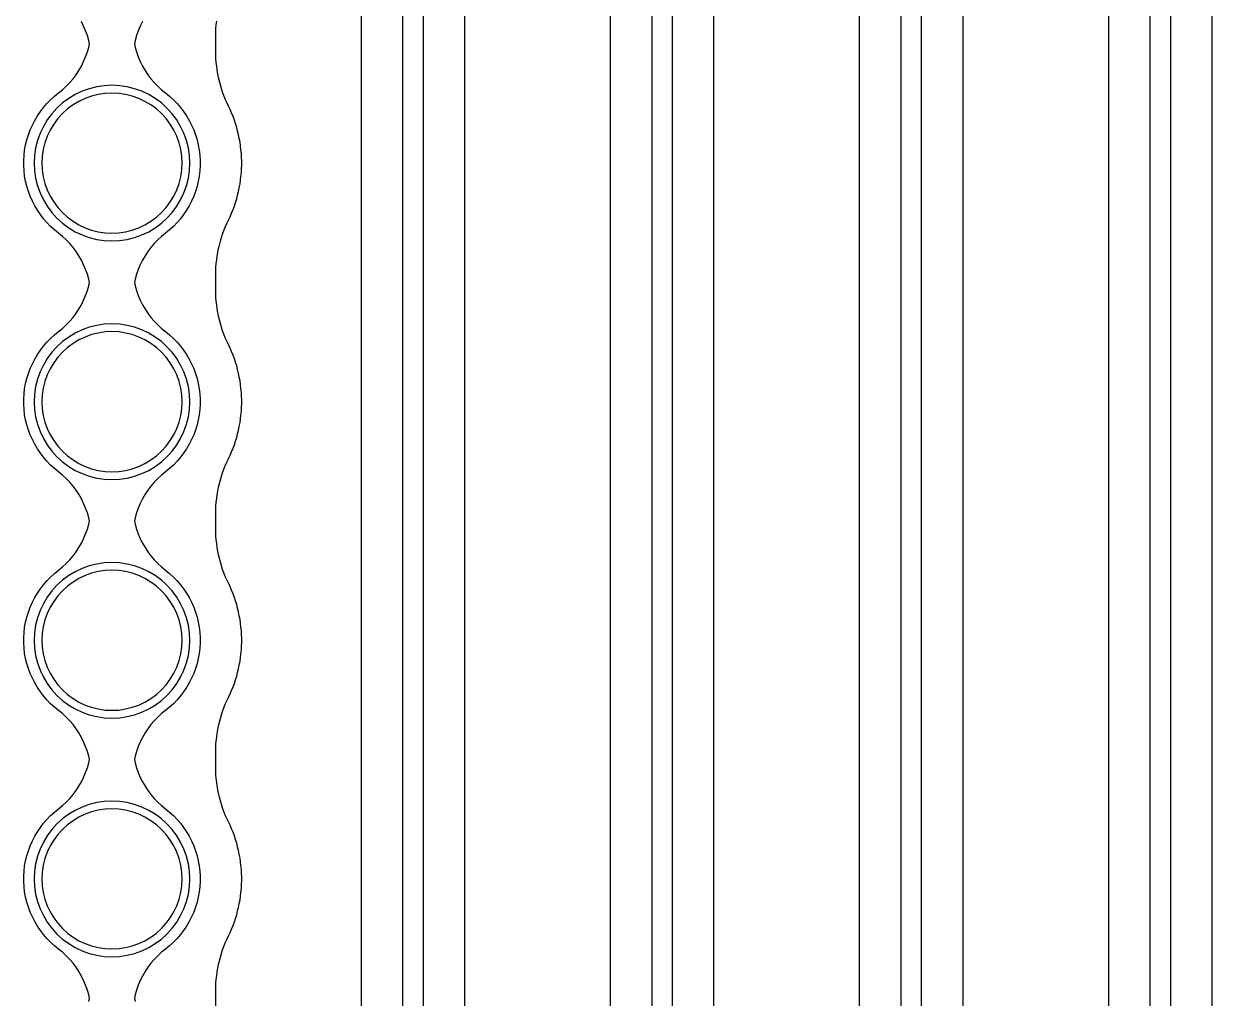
# Model space of a CAD drawing. Header units: metres. Extents: x -1805 to 1655, y -683 to 39617.
# Drawn here: x -8.5 to 106, y 4477 to 4570.9 of the extents above; entities that cross this region are included whole.
import ezdxf

# ---------------------------------------------------------------- set-up
doc = ezdxf.new("R2010")
doc.units = ezdxf.units.M
for name, color, linetype in [('Etching', 5, 'CONTINUOUS'), ('Metal', 4, 'CONTINUOUS'), ('pad_etching', 1, 'CONTINUOUS'), ('PEDOT_SIROF', 6, 'CONTINUOUS')]:
    doc.layers.add(name, color=color, linetype=linetype)

msp = doc.modelspace()

# ---------------------------------------------------------------- linework, layer by layer
at = {"layer": 'Etching'}
for points in [[(24, 9134.24), (24, -45.85)], [(34, -45.85), (34, 9134.24)], [(48, 9134.24), (48, 81.13)], [(58, 81.13), (58, 9134.24)], [(72, 9134.24), (72, 208.12)], [(82, 208.12), (82, 9134.24)], [(96, 9134.24), (96, 335.1)], [(106, 335.1), (106, 9134.24)], [(10, 4476.29), (10, 4477.73), (10.01, 4478.09), (10.02, 4478.45), (10.05, 4478.82), (10.09, 4479.18), (10.14, 4479.54), (10.2, 4479.9), (10.27, 4480.26), (10.35, 4480.61), (10.45, 4480.97), (10.55, 4481.32), (10.66, 4481.66), (10.79, 4482), (10.92, 4482.34), (11.07, 4482.68), (11.22, 4483.01), (11.38, 4483.34), (11.53, 4483.68), (11.67, 4484.02), (11.79, 4484.36), (11.91, 4484.71), (12.02, 4485.06), (12.11, 4485.42), (12.2, 4485.77), (12.27, 4486.13), (12.34, 4486.5), (12.39, 4486.86), (12.43, 4487.22), (12.47, 4487.59), (12.49, 4487.96), (12.5, 4488.32), (12.5, 4488.69), (12.49, 4489.06), (12.47, 4489.43), (12.43, 4489.79), (12.39, 4490.16), (12.34, 4490.52), (12.27, 4490.88), (12.2, 4491.24), (12.11, 4491.6), (12.02, 4491.95), (11.91, 4492.31), (11.79, 4492.65), (11.67, 4493), (11.53, 4493.34), (11.38, 4493.68), (11.22, 4494.01), (11.07, 4494.34), (10.92, 4494.67), (10.79, 4495.01), (10.66, 4495.35), (10.55, 4495.7), (10.45, 4496.05), (10.35, 4496.4), (10.27, 4496.76), (10.2, 4497.11), (10.14, 4497.47), (10.09, 4497.84), (10.05, 4498.2), (10.02, 4498.56), (10.01, 4498.93), (10, 4499.29), (10, 4500.73), (10.01, 4501.09), (10.02, 4501.45), (10.05, 4501.82), (10.09, 4502.18), (10.14, 4502.54), (10.2, 4502.9), (10.27, 4503.26), (10.35, 4503.61), (10.45, 4503.97), (10.55, 4504.32), (10.66, 4504.66), (10.79, 4505), (10.92, 4505.34), (11.07, 4505.68), (11.22, 4506.01), (11.38, 4506.34), (11.53, 4506.68), (11.67, 4507.02), (11.79, 4507.36), (11.91, 4507.71), (12.02, 4508.06), (12.11, 4508.42), (12.2, 4508.77), (12.27, 4509.13), (12.34, 4509.5), (12.39, 4509.86), (12.43, 4510.22), (12.47, 4510.59), (12.49, 4510.96), (12.5, 4511.32), (12.5, 4511.69), (12.49, 4512.06), (12.47, 4512.43), (12.43, 4512.79), (12.39, 4513.16), (12.34, 4513.52), (12.27, 4513.88), (12.2, 4514.24), (12.11, 4514.6), (12.02, 4514.95), (11.91, 4515.31), (11.79, 4515.65), (11.67, 4516), (11.53, 4516.34), (11.38, 4516.68), (11.22, 4517.01), (11.07, 4517.34), (10.92, 4517.67), (10.79, 4518.01), (10.66, 4518.35), (10.55, 4518.7), (10.45, 4519.05), (10.35, 4519.4), (10.27, 4519.76), (10.2, 4520.11), (10.14, 4520.47), (10.09, 4520.84), (10.05, 4521.2), (10.02, 4521.56), (10.01, 4521.93), (10, 4522.29), (10, 4523.73), (10.01, 4524.09), (10.02, 4524.45), (10.05, 4524.82), (10.09, 4525.18), (10.14, 4525.54), (10.2, 4525.9), (10.27, 4526.26), (10.35, 4526.61), (10.45, 4526.97), (10.55, 4527.32), (10.66, 4527.66), (10.79, 4528), (10.92, 4528.34), (11.07, 4528.68), (11.22, 4529.01), (11.38, 4529.34), (11.53, 4529.68), (11.67, 4530.02), (11.79, 4530.36), (11.91, 4530.71), (12.02, 4531.06), (12.11, 4531.42), (12.2, 4531.77), (12.27, 4532.13), (12.34, 4532.5), (12.39, 4532.86), (12.43, 4533.22), (12.47, 4533.59), (12.49, 4533.96), (12.5, 4534.32), (12.5, 4534.69), (12.49, 4535.06), (12.47, 4535.43), (12.43, 4535.79), (12.39, 4536.16), (12.34, 4536.52), (12.27, 4536.88), (12.2, 4537.24), (12.11, 4537.6), (12.02, 4537.95), (11.91, 4538.31), (11.79, 4538.65), (11.67, 4539), (11.53, 4539.34), (11.38, 4539.68), (11.22, 4540.01), (11.07, 4540.34), (10.92, 4540.67), (10.79, 4541.01), (10.66, 4541.35), (10.55, 4541.7), (10.45, 4542.05), (10.35, 4542.4), (10.27, 4542.76), (10.2, 4543.11), (10.14, 4543.47), (10.09, 4543.84), (10.05, 4544.2), (10.02, 4544.56), (10.01, 4544.93), (10, 4545.29), (10, 4546.73), (10.01, 4547.09), (10.02, 4547.45), (10.05, 4547.82), (10.09, 4548.18), (10.14, 4548.54), (10.2, 4548.9), (10.27, 4549.26), (10.35, 4549.61), (10.45, 4549.97), (10.55, 4550.32), (10.66, 4550.66), (10.79, 4551), (10.92, 4551.34), (11.07, 4551.68), (11.22, 4552.01), (11.38, 4552.34), (11.53, 4552.68), (11.67, 4553.02), (11.79, 4553.36), (11.91, 4553.71), (12.02, 4554.06), (12.11, 4554.42), (12.2, 4554.77), (12.27, 4555.13), (12.34, 4555.5), (12.39, 4555.86), (12.43, 4556.22), (12.47, 4556.59), (12.49, 4556.96), (12.5, 4557.32), (12.5, 4557.69), (12.49, 4558.06), (12.47, 4558.43), (12.43, 4558.79), (12.39, 4559.16), (12.34, 4559.52), (12.27, 4559.88), (12.2, 4560.24), (12.11, 4560.6), (12.02, 4560.95), (11.91, 4561.31), (11.79, 4561.65), (11.67, 4562), (11.53, 4562.34), (11.38, 4562.68), (11.22, 4563.01), (11.07, 4563.34), (10.92, 4563.67), (10.79, 4564.01), (10.66, 4564.35), (10.55, 4564.7), (10.45, 4565.05), (10.35, 4565.4), (10.27, 4565.76), (10.2, 4566.11), (10.14, 4566.47), (10.09, 4566.84), (10.05, 4567.2), (10.02, 4567.56), (10.01, 4567.93), (10, 4568.29), (10, 4569.73), (10.01, 4570.09), (10.02, 4570.45), (10.05, 4570.82), (10.09, 4571.18)]]:
    msp.add_lwpolyline(points, dxfattribs=at)
at = {"layer": 'Metal'}
for points in [[(30, -49.66), (30, 9436.51), (28, 9436.51), (28, 9436.51), (28, -49.66)], [(54, 77.32), (54, 9436.51), (52, 9436.51), (52, 9436.51), (52, 77.32)], [(78, 204.31), (78, 9436.51), (76, 9436.51), (76, 9436.51), (76, 204.31)], [(102, 331.29), (102, 9436.51), (100, 9436.51), (100, 9436.51), (100, 331.29)], [(-2.24, 4476.69), (-2.17, 4477.01), (-2.24, 4477.33), (-2.37, 4477.8), (-2.54, 4478.26), (-2.73, 4478.71), (-2.94, 4479.15), (-3.19, 4479.58), (-3.46, 4479.99), (-3.75, 4480.38), (-4.07, 4480.75), (-4.41, 4481.11), (-4.77, 4481.44), (-5.15, 4481.75), (-5.54, 4482.06), (-5.92, 4482.4), (-6.27, 4482.77), (-6.6, 4483.15), (-6.9, 4483.55), (-7.18, 4483.97), (-7.44, 4484.4), (-7.67, 4484.85), (-7.88, 4485.31), (-8.05, 4485.78), (-8.2, 4486.27), (-8.32, 4486.76), (-8.41, 4487.25), (-8.47, 4487.75), (-8.5, 4488.26), (-8.5, 4488.76), (-8.47, 4489.26), (-8.41, 4489.76), (-8.32, 4490.26), (-8.2, 4490.75), (-8.05, 4491.23), (-7.88, 4491.71), (-7.67, 4492.17), (-7.44, 4492.62), (-7.18, 4493.05), (-6.9, 4493.47), (-6.6, 4493.87), (-6.27, 4494.25), (-5.92, 4494.61), (-5.54, 4494.95), (-5.15, 4495.27), (-4.77, 4495.58), (-4.41, 4495.91), (-4.07, 4496.26), (-3.75, 4496.64), (-3.46, 4497.03), (-3.19, 4497.44), (-2.94, 4497.86), (-2.73, 4498.3), (-2.54, 4498.76), (-2.37, 4499.22), (-2.24, 4499.69), (-2.17, 4500.01), (-2.24, 4500.33), (-2.37, 4500.8), (-2.54, 4501.26), (-2.73, 4501.71), (-2.94, 4502.15), (-3.19, 4502.58), (-3.46, 4502.99), (-3.75, 4503.38), (-4.07, 4503.75), (-4.41, 4504.11), (-4.77, 4504.44), (-5.15, 4504.75), (-5.54, 4505.06), (-5.92, 4505.4), (-6.27, 4505.77), (-6.6, 4506.15), (-6.9, 4506.55), (-7.18, 4506.97), (-7.44, 4507.4), (-7.67, 4507.85), (-7.88, 4508.31), (-8.05, 4508.78), (-8.2, 4509.27), (-8.32, 4509.76), (-8.41, 4510.25), (-8.47, 4510.75), (-8.5, 4511.26), (-8.5, 4511.76), (-8.47, 4512.26), (-8.41, 4512.76), (-8.32, 4513.26), (-8.2, 4513.75), (-8.05, 4514.23), (-7.88, 4514.71), (-7.67, 4515.17), (-7.44, 4515.62), (-7.18, 4516.05), (-6.9, 4516.47), (-6.6, 4516.87), (-6.27, 4517.25), (-5.92, 4517.61), (-5.54, 4517.95), (-5.15, 4518.27), (-4.77, 4518.58), (-4.41, 4518.91), (-4.07, 4519.26), (-3.75, 4519.64), (-3.46, 4520.03), (-3.19, 4520.44), (-2.94, 4520.86), (-2.73, 4521.3), (-2.54, 4521.76), (-2.37, 4522.22), (-2.24, 4522.69), (-2.17, 4523.01), (-2.24, 4523.33), (-2.37, 4523.8), (-2.54, 4524.26), (-2.73, 4524.71), (-2.94, 4525.15), (-3.19, 4525.58), (-3.46, 4525.99), (-3.75, 4526.38), (-4.07, 4526.75), (-4.41, 4527.11), (-4.77, 4527.44), (-5.15, 4527.75), (-5.54, 4528.06), (-5.92, 4528.4), (-6.27, 4528.77), (-6.6, 4529.15), (-6.9, 4529.55), (-7.18, 4529.97), (-7.44, 4530.4), (-7.67, 4530.85), (-7.88, 4531.31), (-8.05, 4531.78), (-8.2, 4532.27), (-8.32, 4532.76), (-8.41, 4533.25), (-8.47, 4533.75), (-8.5, 4534.26), (-8.5, 4534.76), (-8.47, 4535.26), (-8.41, 4535.76), (-8.32, 4536.26), (-8.2, 4536.75), (-8.05, 4537.23), (-7.88, 4537.71), (-7.67, 4538.17), (-7.44, 4538.62), (-7.18, 4539.05), (-6.9, 4539.47), (-6.6, 4539.87), (-6.27, 4540.25), (-5.92, 4540.61), (-5.54, 4540.95), (-5.15, 4541.27), (-4.77, 4541.58), (-4.41, 4541.91), (-4.07, 4542.26), (-3.75, 4542.64), (-3.46, 4543.03), (-3.19, 4543.44), (-2.94, 4543.86), (-2.73, 4544.3), (-2.54, 4544.76), (-2.37, 4545.22), (-2.24, 4545.69), (-2.17, 4546.01), (-2.24, 4546.33), (-2.37, 4546.8), (-2.54, 4547.26), (-2.73, 4547.71), (-2.94, 4548.15), (-3.19, 4548.58), (-3.46, 4548.99), (-3.75, 4549.38), (-4.07, 4549.75), (-4.41, 4550.11), (-4.77, 4550.44), (-5.15, 4550.75), (-5.54, 4551.06), (-5.92, 4551.4), (-6.27, 4551.77), (-6.6, 4552.15), (-6.9, 4552.55), (-7.18, 4552.97), (-7.44, 4553.4), (-7.67, 4553.85), (-7.88, 4554.31), (-8.05, 4554.78), (-8.2, 4555.27), (-8.32, 4555.76), (-8.41, 4556.25), (-8.47, 4556.75), (-8.5, 4557.26), (-8.5, 4557.76), (-8.47, 4558.26), (-8.41, 4558.76), (-8.32, 4559.26), (-8.2, 4559.75), (-8.05, 4560.23), (-7.88, 4560.71), (-7.67, 4561.17), (-7.44, 4561.62), (-7.18, 4562.05), (-6.9, 4562.47), (-6.6, 4562.87), (-6.27, 4563.25), (-5.92, 4563.61), (-5.54, 4563.95), (-5.15, 4564.27), (-4.77, 4564.58), (-4.41, 4564.91), (-4.07, 4565.26), (-3.75, 4565.64), (-3.46, 4566.03), (-3.19, 4566.44), (-2.94, 4566.86), (-2.73, 4567.3), (-2.54, 4567.76), (-2.37, 4568.22), (-2.24, 4568.69), (-2.17, 4569.01), (-2.24, 4569.33), (-2.37, 4569.8), (-2.54, 4570.26), (-2.73, 4570.71), (-2.94, 4571.15)], [(2.94, 4571.15), (2.73, 4570.71), (2.54, 4570.26), (2.37, 4569.8), (2.24, 4569.33), (2.17, 4569.01), (2.24, 4568.69), (2.37, 4568.22), (2.54, 4567.76), (2.73, 4567.3), (2.94, 4566.86), (3.19, 4566.44), (3.46, 4566.03), (3.75, 4565.64), (4.07, 4565.26), (4.41, 4564.91), (4.77, 4564.58), (5.15, 4564.27), (5.54, 4563.95), (5.92, 4563.61), (6.27, 4563.25), (6.6, 4562.87), (6.9, 4562.47), (7.18, 4562.05), (7.44, 4561.62), (7.67, 4561.17), (7.88, 4560.71), (8.05, 4560.23), (8.2, 4559.75), (8.32, 4559.26), (8.41, 4558.76), (8.47, 4558.26), (8.5, 4557.76), (8.5, 4557.26), (8.47, 4556.75), (8.41, 4556.25), (8.32, 4555.76), (8.2, 4555.27), (8.05, 4554.78), (7.88, 4554.31), (7.67, 4553.85), (7.44, 4553.4), (7.18, 4552.97), (6.9, 4552.55), (6.6, 4552.15), (6.27, 4551.77), (5.92, 4551.4), (5.54, 4551.06), (5.15, 4550.75), (4.77, 4550.44), (4.41, 4550.11), (4.07, 4549.75), (3.75, 4549.38), (3.46, 4548.99), (3.19, 4548.58), (2.94, 4548.15), (2.73, 4547.71), (2.54, 4547.26), (2.37, 4546.8), (2.24, 4546.33), (2.17, 4546.01), (2.24, 4545.69), (2.37, 4545.22), (2.54, 4544.76), (2.73, 4544.3), (2.94, 4543.86), (3.19, 4543.44), (3.46, 4543.03), (3.75, 4542.64), (4.07, 4542.26), (4.41, 4541.91), (4.77, 4541.58), (5.15, 4541.27), (5.54, 4540.95), (5.92, 4540.61), (6.27, 4540.25), (6.6, 4539.87), (6.9, 4539.47), (7.18, 4539.05), (7.44, 4538.62), (7.67, 4538.17), (7.88, 4537.71), (8.05, 4537.23), (8.2, 4536.75), (8.32, 4536.26), (8.41, 4535.76), (8.47, 4535.26), (8.5, 4534.76), (8.5, 4534.26), (8.47, 4533.75), (8.41, 4533.25), (8.32, 4532.76), (8.2, 4532.27), (8.05, 4531.78), (7.88, 4531.31), (7.67, 4530.85), (7.44, 4530.4), (7.18, 4529.97), (6.9, 4529.55), (6.6, 4529.15), (6.27, 4528.77), (5.92, 4528.4), (5.54, 4528.06), (5.15, 4527.75), (4.77, 4527.44), (4.41, 4527.11), (4.07, 4526.75), (3.75, 4526.38), (3.46, 4525.99), (3.19, 4525.58), (2.94, 4525.15), (2.73, 4524.71), (2.54, 4524.26), (2.37, 4523.8), (2.24, 4523.33), (2.17, 4523.01), (2.24, 4522.69), (2.37, 4522.22), (2.54, 4521.76), (2.73, 4521.3), (2.94, 4520.86), (3.19, 4520.44), (3.46, 4520.03), (3.75, 4519.64), (4.07, 4519.26), (4.41, 4518.91), (4.77, 4518.58), (5.15, 4518.27), (5.54, 4517.95), (5.92, 4517.61), (6.27, 4517.25), (6.6, 4516.87), (6.9, 4516.47), (7.18, 4516.05), (7.44, 4515.62), (7.67, 4515.17), (7.88, 4514.71), (8.05, 4514.23), (8.2, 4513.75), (8.32, 4513.26), (8.41, 4512.76), (8.47, 4512.26), (8.5, 4511.76), (8.5, 4511.26), (8.47, 4510.75), (8.41, 4510.25), (8.32, 4509.76), (8.2, 4509.27), (8.05, 4508.78), (7.88, 4508.31), (7.67, 4507.85), (7.44, 4507.4), (7.18, 4506.97), (6.9, 4506.55), (6.6, 4506.15), (6.27, 4505.77), (5.92, 4505.4), (5.54, 4505.06), (5.15, 4504.75), (4.77, 4504.44), (4.41, 4504.11), (4.07, 4503.75), (3.75, 4503.38), (3.46, 4502.99), (3.19, 4502.58), (2.94, 4502.15), (2.73, 4501.71), (2.54, 4501.26), (2.37, 4500.8), (2.24, 4500.33), (2.17, 4500.01), (2.24, 4499.69), (2.37, 4499.22), (2.54, 4498.76), (2.73, 4498.3), (2.94, 4497.86), (3.19, 4497.44), (3.46, 4497.03), (3.75, 4496.64), (4.07, 4496.26), (4.41, 4495.91), (4.77, 4495.58), (5.15, 4495.27), (5.54, 4494.95), (5.92, 4494.61), (6.27, 4494.25), (6.6, 4493.87), (6.9, 4493.47), (7.18, 4493.05), (7.44, 4492.62), (7.67, 4492.17), (7.88, 4491.71), (8.05, 4491.23), (8.2, 4490.75), (8.32, 4490.26), (8.41, 4489.76), (8.47, 4489.26), (8.5, 4488.76), (8.5, 4488.26), (8.47, 4487.75), (8.41, 4487.25), (8.32, 4486.76), (8.2, 4486.27), (8.05, 4485.78), (7.88, 4485.31), (7.67, 4484.85), (7.44, 4484.4), (7.18, 4483.97), (6.9, 4483.55), (6.6, 4483.15), (6.27, 4482.77), (5.92, 4482.4), (5.54, 4482.06), (5.15, 4481.75), (4.77, 4481.44), (4.41, 4481.11), (4.07, 4480.75), (3.75, 4480.38), (3.46, 4479.99), (3.19, 4479.58), (2.94, 4479.15), (2.73, 4478.71), (2.54, 4478.26), (2.37, 4477.8), (2.24, 4477.33), (2.17, 4477.01), (2.24, 4476.69)]]:
    msp.add_lwpolyline(points, dxfattribs=at)
at = {"layer": 'pad_etching'}
for points in [[(6.75, 4557.51), (6.72, 4558.17), (6.62, 4558.82), (6.46, 4559.47), (6.24, 4560.09), (5.95, 4560.69), (5.61, 4561.26), (5.22, 4561.79), (4.77, 4562.28), (4.28, 4562.73), (3.75, 4563.12), (3.18, 4563.46), (2.58, 4563.74), (1.96, 4563.97), (1.32, 4564.13), (0.66, 4564.23), (0, 4564.26), (-0.66, 4564.23), (-1.32, 4564.13), (-1.96, 4563.97), (-2.58, 4563.74), (-3.18, 4563.46), (-3.75, 4563.12), (-4.28, 4562.73), (-4.77, 4562.28), (-5.22, 4561.79), (-5.61, 4561.26), (-5.95, 4560.69), (-6.24, 4560.09), (-6.46, 4559.47), (-6.62, 4558.82), (-6.72, 4558.17), (-6.75, 4557.51), (-6.72, 4556.85), (-6.62, 4556.19), (-6.46, 4555.55), (-6.24, 4554.92), (-5.95, 4554.33), (-5.61, 4553.76), (-5.22, 4553.23), (-4.77, 4552.73), (-4.28, 4552.29), (-3.75, 4551.9), (-3.18, 4551.55), (-2.58, 4551.27), (-1.96, 4551.05), (-1.32, 4550.89), (-0.66, 4550.79), (0, 4550.76), (0.66, 4550.79), (1.32, 4550.89), (1.96, 4551.05), (2.58, 4551.27), (3.18, 4551.55), (3.75, 4551.9), (4.28, 4552.29), (4.77, 4552.73), (5.22, 4553.23), (5.61, 4553.76), (5.95, 4554.33), (6.24, 4554.92), (6.46, 4555.55), (6.62, 4556.19), (6.72, 4556.85), (6.75, 4557.51)], [(6.75, 4534.51), (6.72, 4535.17), (6.62, 4535.82), (6.46, 4536.47), (6.24, 4537.09), (5.95, 4537.69), (5.61, 4538.26), (5.22, 4538.79), (4.77, 4539.28), (4.28, 4539.73), (3.75, 4540.12), (3.18, 4540.46), (2.58, 4540.74), (1.96, 4540.97), (1.32, 4541.13), (0.66, 4541.23), (0, 4541.26), (-0.66, 4541.23), (-1.32, 4541.13), (-1.96, 4540.97), (-2.58, 4540.74), (-3.18, 4540.46), (-3.75, 4540.12), (-4.28, 4539.73), (-4.77, 4539.28), (-5.22, 4538.79), (-5.61, 4538.26), (-5.95, 4537.69), (-6.24, 4537.09), (-6.46, 4536.47), (-6.62, 4535.82), (-6.72, 4535.17), (-6.75, 4534.51), (-6.72, 4533.85), (-6.62, 4533.19), (-6.46, 4532.55), (-6.24, 4531.92), (-5.95, 4531.33), (-5.61, 4530.76), (-5.22, 4530.23), (-4.77, 4529.73), (-4.28, 4529.29), (-3.75, 4528.9), (-3.18, 4528.55), (-2.58, 4528.27), (-1.96, 4528.05), (-1.32, 4527.89), (-0.66, 4527.79), (0, 4527.76), (0.66, 4527.79), (1.32, 4527.89), (1.96, 4528.05), (2.58, 4528.27), (3.18, 4528.55), (3.75, 4528.9), (4.28, 4529.29), (4.77, 4529.73), (5.22, 4530.23), (5.61, 4530.76), (5.95, 4531.33), (6.24, 4531.92), (6.46, 4532.55), (6.62, 4533.19), (6.72, 4533.85), (6.75, 4534.51)], [(6.75, 4511.51), (6.72, 4512.17), (6.62, 4512.82), (6.46, 4513.47), (6.24, 4514.09), (5.95, 4514.69), (5.61, 4515.26), (5.22, 4515.79), (4.77, 4516.28), (4.28, 4516.73), (3.75, 4517.12), (3.18, 4517.46), (2.58, 4517.74), (1.96, 4517.97), (1.32, 4518.13), (0.66, 4518.23), (0, 4518.26), (-0.66, 4518.23), (-1.32, 4518.13), (-1.96, 4517.97), (-2.58, 4517.74), (-3.18, 4517.46), (-3.75, 4517.12), (-4.28, 4516.73), (-4.77, 4516.28), (-5.22, 4515.79), (-5.61, 4515.26), (-5.95, 4514.69), (-6.24, 4514.09), (-6.46, 4513.47), (-6.62, 4512.82), (-6.72, 4512.17), (-6.75, 4511.51), (-6.72, 4510.85), (-6.62, 4510.19), (-6.46, 4509.55), (-6.24, 4508.92), (-5.95, 4508.33), (-5.61, 4507.76), (-5.22, 4507.23), (-4.77, 4506.73), (-4.28, 4506.29), (-3.75, 4505.9), (-3.18, 4505.55), (-2.58, 4505.27), (-1.96, 4505.05), (-1.32, 4504.89), (-0.66, 4504.79), (0, 4504.76), (0.66, 4504.79), (1.32, 4504.89), (1.96, 4505.05), (2.58, 4505.27), (3.18, 4505.55), (3.75, 4505.9), (4.28, 4506.29), (4.77, 4506.73), (5.22, 4507.23), (5.61, 4507.76), (5.95, 4508.33), (6.24, 4508.92), (6.46, 4509.55), (6.62, 4510.19), (6.72, 4510.85), (6.75, 4511.51)], [(6.75, 4488.51), (6.72, 4489.17), (6.62, 4489.82), (6.46, 4490.47), (6.24, 4491.09), (5.95, 4491.69), (5.61, 4492.26), (5.22, 4492.79), (4.77, 4493.28), (4.28, 4493.73), (3.75, 4494.12), (3.18, 4494.46), (2.58, 4494.74), (1.96, 4494.97), (1.32, 4495.13), (0.66, 4495.23), (0, 4495.26), (-0.66, 4495.23), (-1.32, 4495.13), (-1.96, 4494.97), (-2.58, 4494.74), (-3.18, 4494.46), (-3.75, 4494.12), (-4.28, 4493.73), (-4.77, 4493.28), (-5.22, 4492.79), (-5.61, 4492.26), (-5.95, 4491.69), (-6.24, 4491.09), (-6.46, 4490.47), (-6.62, 4489.82), (-6.72, 4489.17), (-6.75, 4488.51), (-6.72, 4487.85), (-6.62, 4487.19), (-6.46, 4486.55), (-6.24, 4485.92), (-5.95, 4485.33), (-5.61, 4484.76), (-5.22, 4484.23), (-4.77, 4483.73), (-4.28, 4483.29), (-3.75, 4482.9), (-3.18, 4482.55), (-2.58, 4482.27), (-1.96, 4482.05), (-1.32, 4481.89), (-0.66, 4481.79), (0, 4481.76), (0.66, 4481.79), (1.32, 4481.89), (1.96, 4482.05), (2.58, 4482.27), (3.18, 4482.55), (3.75, 4482.9), (4.28, 4483.29), (4.77, 4483.73), (5.22, 4484.23), (5.61, 4484.76), (5.95, 4485.33), (6.24, 4485.92), (6.46, 4486.55), (6.62, 4487.19), (6.72, 4487.85), (6.75, 4488.51)]]:
    msp.add_lwpolyline(points, close=True, dxfattribs=at)
at = {"layer": 'PEDOT_SIROF'}
for points in [[(7.5, 4557.51), (7.46, 4558.24), (7.36, 4558.97), (7.18, 4559.69), (6.93, 4560.38), (6.61, 4561.04), (6.24, 4561.67), (5.8, 4562.27), (5.3, 4562.81), (4.76, 4563.31), (4.17, 4563.74), (3.54, 4564.12), (2.87, 4564.44), (2.18, 4564.68), (1.46, 4564.86), (0.74, 4564.97), (0, 4565.01), (-0.74, 4564.97), (-1.46, 4564.86), (-2.18, 4564.68), (-2.87, 4564.44), (-3.54, 4564.12), (-4.17, 4563.74), (-4.76, 4563.31), (-5.3, 4562.81), (-5.8, 4562.27), (-6.24, 4561.67), (-6.61, 4561.04), (-6.93, 4560.38), (-7.18, 4559.69), (-7.36, 4558.97), (-7.46, 4558.24), (-7.5, 4557.51), (-7.46, 4556.77), (-7.36, 4556.04), (-7.18, 4555.33), (-6.93, 4554.64), (-6.61, 4553.97), (-6.24, 4553.34), (-5.8, 4552.75), (-5.3, 4552.2), (-4.76, 4551.71), (-4.17, 4551.27), (-3.54, 4550.89), (-2.87, 4550.58), (-2.18, 4550.33), (-1.46, 4550.15), (-0.74, 4550.04), (0, 4550.01), (0.74, 4550.04), (1.46, 4550.15), (2.18, 4550.33), (2.87, 4550.58), (3.54, 4550.89), (4.17, 4551.27), (4.76, 4551.71), (5.3, 4552.2), (5.8, 4552.75), (6.24, 4553.34), (6.61, 4553.97), (6.93, 4554.64), (7.18, 4555.33), (7.36, 4556.04), (7.46, 4556.77), (7.5, 4557.51)], [(7.5, 4534.51), (7.46, 4535.24), (7.36, 4535.97), (7.18, 4536.69), (6.93, 4537.38), (6.61, 4538.04), (6.24, 4538.67), (5.8, 4539.27), (5.3, 4539.81), (4.76, 4540.31), (4.17, 4540.74), (3.54, 4541.12), (2.87, 4541.44), (2.18, 4541.68), (1.46, 4541.86), (0.74, 4541.97), (0, 4542.01), (-0.74, 4541.97), (-1.46, 4541.86), (-2.18, 4541.68), (-2.87, 4541.44), (-3.54, 4541.12), (-4.17, 4540.74), (-4.76, 4540.31), (-5.3, 4539.81), (-5.8, 4539.27), (-6.24, 4538.67), (-6.61, 4538.04), (-6.93, 4537.38), (-7.18, 4536.69), (-7.36, 4535.97), (-7.46, 4535.24), (-7.5, 4534.51), (-7.46, 4533.77), (-7.36, 4533.04), (-7.18, 4532.33), (-6.93, 4531.64), (-6.61, 4530.97), (-6.24, 4530.34), (-5.8, 4529.75), (-5.3, 4529.2), (-4.76, 4528.71), (-4.17, 4528.27), (-3.54, 4527.89), (-2.87, 4527.58), (-2.18, 4527.33), (-1.46, 4527.15), (-0.74, 4527.04), (0, 4527.01), (0.74, 4527.04), (1.46, 4527.15), (2.18, 4527.33), (2.87, 4527.58), (3.54, 4527.89), (4.17, 4528.27), (4.76, 4528.71), (5.3, 4529.2), (5.8, 4529.75), (6.24, 4530.34), (6.61, 4530.97), (6.93, 4531.64), (7.18, 4532.33), (7.36, 4533.04), (7.46, 4533.77), (7.5, 4534.51)], [(7.5, 4511.51), (7.46, 4512.24), (7.36, 4512.97), (7.18, 4513.69), (6.93, 4514.38), (6.61, 4515.04), (6.24, 4515.67), (5.8, 4516.27), (5.3, 4516.81), (4.76, 4517.31), (4.17, 4517.74), (3.54, 4518.12), (2.87, 4518.44), (2.18, 4518.68), (1.46, 4518.86), (0.74, 4518.97), (0, 4519.01), (-0.74, 4518.97), (-1.46, 4518.86), (-2.18, 4518.68), (-2.87, 4518.44), (-3.54, 4518.12), (-4.17, 4517.74), (-4.76, 4517.31), (-5.3, 4516.81), (-5.8, 4516.27), (-6.24, 4515.67), (-6.61, 4515.04), (-6.93, 4514.38), (-7.18, 4513.69), (-7.36, 4512.97), (-7.46, 4512.24), (-7.5, 4511.51), (-7.46, 4510.77), (-7.36, 4510.04), (-7.18, 4509.33), (-6.93, 4508.64), (-6.61, 4507.97), (-6.24, 4507.34), (-5.8, 4506.75), (-5.3, 4506.2), (-4.76, 4505.71), (-4.17, 4505.27), (-3.54, 4504.89), (-2.87, 4504.58), (-2.18, 4504.33), (-1.46, 4504.15), (-0.74, 4504.04), (0, 4504.01), (0.74, 4504.04), (1.46, 4504.15), (2.18, 4504.33), (2.87, 4504.58), (3.54, 4504.89), (4.17, 4505.27), (4.76, 4505.71), (5.3, 4506.2), (5.8, 4506.75), (6.24, 4507.34), (6.61, 4507.97), (6.93, 4508.64), (7.18, 4509.33), (7.36, 4510.04), (7.46, 4510.77), (7.5, 4511.51)], [(7.5, 4488.51), (7.46, 4489.24), (7.36, 4489.97), (7.18, 4490.69), (6.93, 4491.38), (6.61, 4492.04), (6.24, 4492.67), (5.8, 4493.27), (5.3, 4493.81), (4.76, 4494.31), (4.17, 4494.74), (3.54, 4495.12), (2.87, 4495.44), (2.18, 4495.68), (1.46, 4495.86), (0.74, 4495.97), (0, 4496.01), (-0.74, 4495.97), (-1.46, 4495.86), (-2.18, 4495.68), (-2.87, 4495.44), (-3.54, 4495.12), (-4.17, 4494.74), (-4.76, 4494.31), (-5.3, 4493.81), (-5.8, 4493.27), (-6.24, 4492.67), (-6.61, 4492.04), (-6.93, 4491.38), (-7.18, 4490.69), (-7.36, 4489.97), (-7.46, 4489.24), (-7.5, 4488.51), (-7.46, 4487.77), (-7.36, 4487.04), (-7.18, 4486.33), (-6.93, 4485.64), (-6.61, 4484.97), (-6.24, 4484.34), (-5.8, 4483.75), (-5.3, 4483.2), (-4.76, 4482.71), (-4.17, 4482.27), (-3.54, 4481.89), (-2.87, 4481.58), (-2.18, 4481.33), (-1.46, 4481.15), (-0.74, 4481.04), (0, 4481.01), (0.74, 4481.04), (1.46, 4481.15), (2.18, 4481.33), (2.87, 4481.58), (3.54, 4481.89), (4.17, 4482.27), (4.76, 4482.71), (5.3, 4483.2), (5.8, 4483.75), (6.24, 4484.34), (6.61, 4484.97), (6.93, 4485.64), (7.18, 4486.33), (7.36, 4487.04), (7.46, 4487.77), (7.5, 4488.51)]]:
    msp.add_lwpolyline(points, close=True, dxfattribs=at)

doc.saveas('drawing.dxf')
